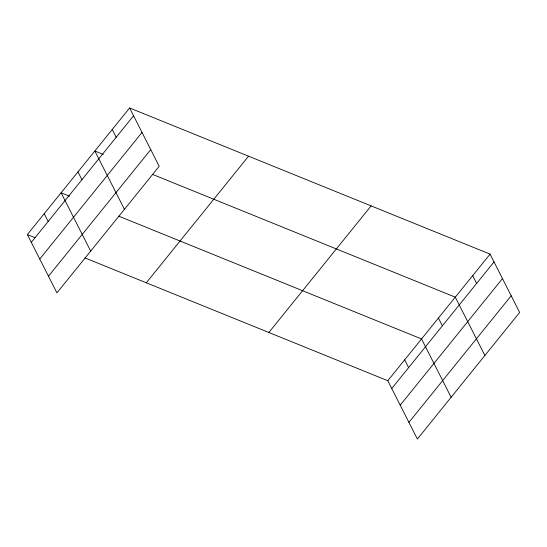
<?xml version="1.0" encoding="UTF-8"?>
<svg xmlns="http://www.w3.org/2000/svg" width="547" height="547" viewBox="0 0 547 547"><rect width="100%" height="100%" fill="white"/><g stroke="black" fill="none" stroke-linecap="round" stroke-linejoin="round"><path stroke-width="0.82" d="M129.618 107.964L159.204 166.281L56.936 292.877L27.35 234.56L129.618 107.964L490.064 254.123L519.65 312.44L417.382 439.036L387.796 380.719L84.908 257.897M31.302 242.355L133.571 115.759M39.76 259.025L142.029 132.429M48.478 276.208L150.746 149.605M146.295 282.792L248.564 156.196M268.85 332.487L371.119 205.891M387.796 380.719L490.064 254.123M391.748 388.514L494.016 261.917M400.206 405.183L502.474 278.587M408.924 422.359L511.192 295.763M103.287 154.432L94.85 151.006L124.436 209.323M152.401 174.343L455.295 297.165L484.881 355.482M69.537 196.209L61.1 192.783L90.686 251.1M118.651 216.12L421.546 338.942L451.131 397.259M27.35 234.56L35.022 237.672M472.676 275.647L476.635 283.435M438.421 318.053L442.373 325.848M404.671 359.83L408.623 367.625M112.231 129.489L116.19 137.276M77.975 171.895L81.927 179.69M44.225 213.672L48.177 221.467"/></g></svg>
